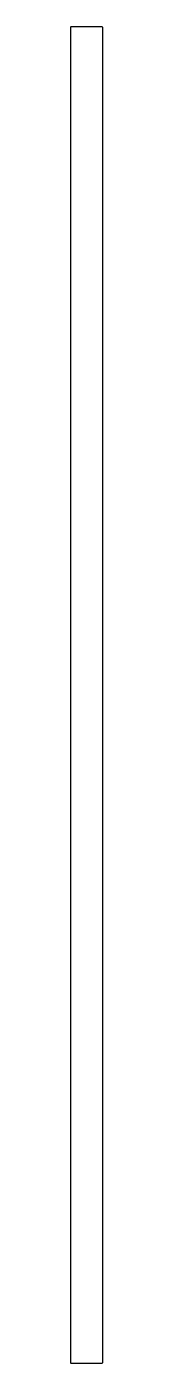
# Model space of a CAD drawing. Header units: millimetres. Extents: x 0 to 5, y -303 to -94.
import ezdxf

# ---------------------------------------------------------------- set-up
doc = ezdxf.new("R2010")
doc.units = ezdxf.units.MM

msp = doc.modelspace()

# ---------------------------------------------------------------- linework, layer by layer
at = {"color": 7, "linetype": 'Continuous', "lineweight": 25}
for p, q in [((5, -93.63), (0, -93.63)), ((0, -303.02), (5, -303.02))]:
    msp.add_line(p, q, dxfattribs=at)
for points in [[(0, -93.68), (0, -93.66), (0, -93.56), (0, -94.02), (0, -95.11), (0, -96.87), (0, -99.12), (0, -101.81), (0, -104.93), (0, -108.45), (0, -112.7), (0, -117.78), (0, -123.78), (0, -130.25), (0, -137.14), (0, -144.37), (0, -151.88), (0, -159.62), (0, -167.58), (0, -175.66), (0, -183.81), (0, -191.98), (0, -200.22), (0, -208.46), (0, -216.67), (0, -224.79), (0, -232.77), (0, -240.56), (0, -248.12), (0, -255.39), (0, -262.33), (0, -268.87), (0, -274.97), (0, -280.32), (0, -284.98), (0, -288.99), (0, -292.55), (0, -295.65), (0, -298.25), (0, -300.33), (0, -301.86), (0, -302.73), (0, -303.08), (0, -303), (0, -302.99)], [(5, -93.68), (5, -93.66), (5, -93.56), (5, -94.02), (5, -95.11), (5, -96.87), (5, -99.12), (5, -101.81), (5, -104.93), (5, -108.45), (5, -112.7), (5, -117.78), (5, -123.78), (5, -130.25), (5, -137.14), (5, -144.37), (5, -151.88), (5, -159.62), (5, -167.58), (5, -175.66), (5, -183.81), (5, -191.98), (5, -200.22), (5, -208.46), (5, -216.67), (5, -224.79), (5, -232.77), (5, -240.56), (5, -248.12), (5, -255.39), (5, -262.33), (5, -268.87), (5, -274.97), (5, -280.32), (5, -284.98), (5, -288.99), (5, -292.55), (5, -295.65), (5, -298.25), (5, -300.33), (5, -301.86), (5, -302.73), (5, -303.08), (5, -303), (5, -302.99)]]:
    msp.add_open_spline(points, degree=3, knots=[0, 0, 0, 0, 0.003535, 0.02642, 0.0493, 0.072216, 0.093865, 0.115537, 0.137195, 0.158811, 0.180398, 0.207848, 0.235287, 0.262719, 0.290154, 0.317599, 0.344561, 0.37152, 0.39847, 0.425412, 0.451652, 0.477898, 0.504152, 0.530405, 0.556651, 0.582893, 0.609139, 0.635387, 0.661641, 0.687902, 0.714164, 0.740413, 0.766645, 0.792874, 0.815834, 0.838801, 0.861772, 0.884738, 0.907693, 0.930641, 0.953596, 0.976562, 0.997137, 1, 1, 1, 1], dxfattribs=at)

doc.saveas('drawing.dxf')
